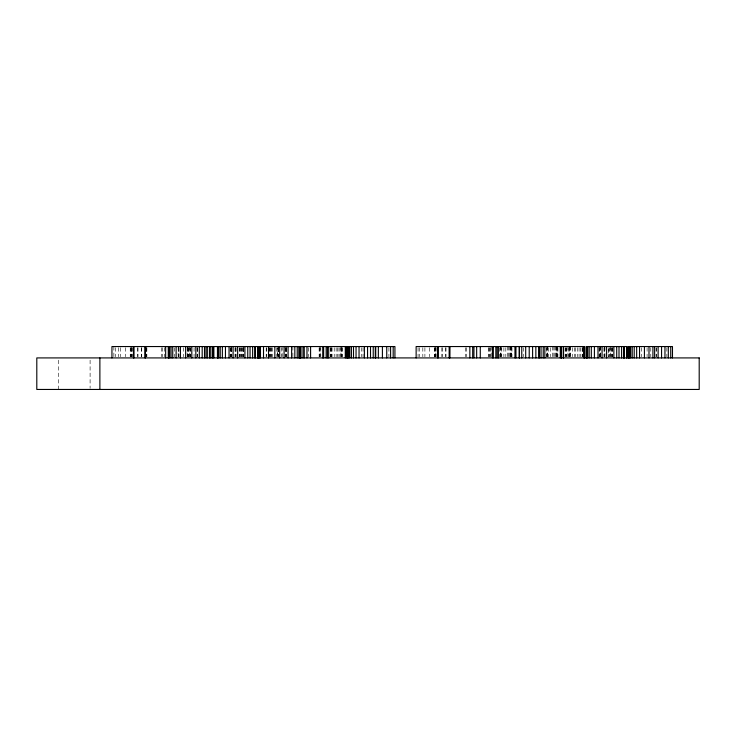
<?xml version="1.0" encoding="UTF-8"?>
<svg xmlns="http://www.w3.org/2000/svg" width="736" height="736" viewBox="0 0 736 736"><rect width="100%" height="100%" fill="white"/><g stroke="black" fill="none" stroke-linecap="round" stroke-linejoin="round"><path stroke-width="0.55" stroke-dasharray="3.68 2.76" d="M666.862 347.677L666.862 356.776M656.503 347.677L656.503 356.776M656.08 347.677L656.08 356.776M650.78 347.677L650.78 356.776M647.082 347.677L647.082 356.776M641.47 347.677L641.47 356.776M612.692 347.677L612.692 356.776M612.38 347.677L612.38 356.776M611.929 347.677L611.929 356.776M611.736 347.677L611.736 356.776M610.632 346.546L610.632 356.776M610.061 347.677L610.061 356.776M609.325 347.677L609.325 356.776M608.764 347.677L608.727 356.776L608.672 347.677M604.872 346.546L604.946 356.776M604.799 347.677L604.799 356.776M604.284 347.677L604.284 356.776M603.952 347.677L603.952 356.776M600.686 346.546L600.686 356.776M600.199 346.546L600.217 356.776M600.033 346.546L600.033 356.776M599.297 347.677L599.224 356.776M599.095 347.677L599.095 356.776M582.305 347.677L582.305 356.776M582.286 347.677L582.286 356.776M582.139 347.677L582.139 356.776M580.686 347.677L580.686 356.776M579.066 347.677L579.076 356.776M577.263 347.677L577.263 356.776M575.285 347.677L575.285 356.776M574.577 347.677L574.577 356.776M572.268 347.677L572.268 356.776M570.474 346.546L570.474 356.776M569.977 346.546L569.977 356.776M569.839 346.546L569.839 356.776M569.351 347.677L569.296 356.776M568.486 347.677L568.486 356.776M567.953 346.546L567.953 356.776M566.849 347.677L566.849 356.776M566.37 347.677L566.37 356.776M565.69 347.677L565.69 356.776M565.156 347.677L565.156 356.776M557.897 347.677L557.897 356.776M557.566 346.546L557.529 356.776M556.977 347.677L556.977 356.776M556.793 346.546L556.793 356.776M556.572 346.546L556.572 356.776M555.827 346.546L555.827 356.776M554.916 346.546L554.916 356.776M553.84 346.546L553.84 356.776M552.598 346.546L552.598 356.776M550.602 347.677L550.602 356.776M548.265 347.677L548.265 356.776M547.566 346.546L547.566 356.776M547.418 346.546L547.391 356.776M546.885 346.546L546.885 356.776M546.59 347.677L546.59 356.776M523.728 347.677L523.728 356.776M511.962 347.677L511.962 356.776M511.63 346.546L511.658 356.776M511.06 346.546L511.06 356.776M510.858 346.546L510.858 356.776M510.637 346.546L510.637 356.776M509.726 346.546L509.726 356.776M508.622 346.546L508.622 356.776M507.325 346.546L507.325 356.776M505.816 347.677L505.816 356.776M503.893 347.677L503.893 356.776M501.74 347.677L501.74 356.776M501.004 346.546L501.004 356.776M500.839 346.546L500.857 356.776M500.351 346.546L500.416 356.776M499.634 347.677L499.634 356.776M491.16 346.546L491.16 356.776M490.48 347.677L490.48 356.776M489.79 347.677L489.79 356.776M488.943 347.677L488.943 356.776M488.833 347.677L488.833 356.776M466.606 347.677L466.606 356.776M465.548 347.677L465.548 356.776M445.942 347.677L445.942 356.776M445.786 347.677L445.786 356.776M442.143 347.677L442.143 356.776M441.959 347.677L441.959 356.776M436.043 347.677L436.043 356.776M435.85 346.546L435.85 356.776M435.648 347.677L435.648 356.776M434.709 347.677L434.709 356.776M434.433 347.677L434.433 356.776M429.557 347.677L429.557 356.776M424.902 347.677L424.902 356.776M422.823 347.677L422.823 356.776M419.566 347.677L419.566 356.776M418.066 347.677L418.066 356.776M388.912 347.677L388.912 356.776M363.041 347.677L363.041 356.776M361.256 347.677L361.256 356.776M342.286 347.677L342.286 356.776M341.955 347.677L341.973 356.776M341.375 347.677L341.375 356.776M341.182 347.677L341.182 356.776M340.952 346.546L340.952 356.776M340.05 347.677L340.05 356.776M338.946 347.677L338.946 356.776M337.64 347.677L337.64 356.776M336.14 347.677L336.14 356.776M334.218 347.677L334.218 356.776M332.065 347.677L332.065 356.776M331.329 347.677L331.329 356.776M331.172 347.677L331.163 356.776M330.731 347.677L330.731 356.776M330.666 347.677L330.666 356.776M320.795 347.677L320.795 356.776M320.114 346.546L320.114 356.776M319.258 347.677L319.258 356.776M319.148 347.677L319.148 356.776M308.669 347.677L308.669 356.776M292.873 346.546L292.873 356.776M286.727 347.677L286.727 356.776M286.47 347.677L286.47 356.776M286.102 347.677L286.194 356.776M285.964 347.677L285.964 356.776M285.366 347.677L285.375 356.776M285.237 347.677L285.237 356.776M282.081 346.546L282.081 356.776M281.86 347.677L281.86 356.776M278.677 347.677L278.677 356.776M278.429 347.677L278.429 356.776M278.309 347.677L278.309 356.776M278.116 347.677L278.144 356.776M276.782 347.677L276.837 356.776M272.449 347.677L272.449 356.776M271.63 347.677L271.63 356.776M271.032 347.677L271.032 356.776M270.176 347.677L270.176 356.776M269.956 347.677L269.956 356.776M269.68 347.677L269.68 356.776M266.791 347.677L266.791 356.776M266.22 347.677L266.165 356.776M243.791 347.677L243.791 356.776M243.736 347.677L243.736 356.776M243.423 347.677L243.423 356.776M242.972 347.677L242.972 356.776M242.779 347.677L242.779 356.776M241.675 347.677L241.675 356.776M241.104 347.677L241.104 356.776M240.368 347.677L240.368 356.776M239.807 347.677L239.77 356.776M239.715 347.677L239.715 356.776M236.017 347.677L235.989 356.776M235.842 347.677L235.916 356.776M235.327 347.677L235.327 356.776M234.996 347.677L234.996 356.776M231.812 347.677L231.812 356.776M231.73 347.677L231.73 356.776M231.26 347.677L231.242 356.776M231.076 347.677L231.076 356.776M230.267 347.677L230.34 356.776M230.138 347.677L230.138 356.776M197.607 347.677L197.607 356.776M197.276 347.677L197.276 356.776M197.082 347.677L197.082 356.776M194.065 347.677L194.065 356.776M190.385 347.677L190.385 356.776M190.21 347.677L190.21 356.776M189.787 346.546L189.805 356.776M189.078 347.677L189.078 356.776M188.618 347.677L188.618 356.776M188.462 347.677L188.462 356.776M187.588 347.677L187.588 356.776M187.468 347.677L187.468 356.776M187.238 346.546L187.192 356.776M183.641 347.677L183.641 356.776M179.004 347.677L179.004 356.776M178.701 347.677L178.701 356.776M178.572 347.677L178.572 356.776M178.176 346.546L178.176 356.776M174.625 347.677L174.625 356.776M164.505 347.677L164.505 356.776M162.417 347.677L162.417 356.776M161.359 347.677L161.359 356.776M146.86 347.677L146.86 356.776M146.528 347.677L146.528 356.776M146.289 347.677L146.289 356.776M141.744 347.677L141.744 356.776M141.597 347.677L141.597 356.776M137.954 347.677L137.954 356.776M137.77 347.677L137.77 356.776M132.259 347.677L132.259 356.776M131.854 347.677L131.854 356.776M131.661 347.677L131.661 356.776M131.459 347.677L131.459 356.776M130.52 347.677L130.52 356.776M130.235 347.677L130.235 356.776M125.368 347.677L125.368 356.776M120.713 347.677L120.713 356.776M118.625 347.677L118.625 356.776M115.368 347.677L115.368 356.776M113.868 346.546L113.868 356.776M90.096 360.162L90.096 388.332M58.613 360.162L58.613 389.454M277.49 356.776L277.49 347.677L277.463 356.776"/><path stroke-width="1.1" d="M258.097 346.546L111.946 346.546L111.946 357.917M672.474 357.917L672.474 346.546L628.24 346.546L628.24 357.917M670.735 346.546L670.735 357.917M668.306 346.546L668.306 357.917M664.958 346.546L664.958 357.917M661.563 346.546L661.563 357.917M658.122 346.546L658.122 357.917M654.635 346.546L654.635 357.917M652.915 346.546L652.915 357.917M648.996 346.546L648.996 357.917M644.423 346.546L644.423 357.917M639.538 346.546L639.538 357.917M636.658 346.546L636.658 357.917M634.211 346.546L634.211 357.917M632.215 346.546L632.215 357.917M630.651 346.546L630.651 357.917M629.593 346.546L629.593 357.917M628.838 346.546L628.838 357.917M628.746 346.546L628.746 357.917M626.934 357.917L627.054 346.546L586.417 346.546L586.417 357.917M626.658 346.546L626.658 357.917M624.386 346.546L624.386 357.917M623.935 346.546L623.935 357.917M623.705 346.546L623.705 357.917M621.589 346.546L621.589 357.917M619.004 346.546L619.004 357.917M616.704 346.546L616.704 357.917M613.87 346.546L613.87 357.917M606.602 346.546L606.602 357.917M602.057 346.546L602.057 357.917M598 346.546L598 357.917M594.412 346.546L594.412 357.917M591.312 346.546L591.312 357.917M589.168 346.546L589.168 357.917M587.641 346.546L587.641 357.917M584.853 357.917L584.853 346.546L416.134 346.546L416.134 357.917M584.209 346.546L584.209 357.917M583.924 346.546L583.924 357.917M563.564 346.546L563.564 357.917M563.408 346.546L563.408 357.917M561.605 346.546L561.605 357.917M561.384 346.546L561.384 357.917M560.28 346.546L560.28 357.917M544.842 346.546L544.842 357.917M543.232 346.546L543.232 357.917M541.034 346.546L541.034 357.917M539.166 346.546L539.166 357.917M538.982 346.546L538.982 357.917M535.854 346.546L535.854 357.917M532.606 346.546L532.606 357.917M529.221 346.546L529.221 357.917M525.697 346.546L525.697 357.917M521.76 346.546L521.76 357.917M519.386 346.546L519.386 357.917M519.276 346.546L519.276 357.917M515.954 346.546L515.954 357.917M514.97 346.546L514.97 357.917M498.373 346.546L498.373 357.917M497.113 346.546L497.113 357.917M495.852 346.546L495.852 357.917M493.332 346.546L493.332 357.917M492.43 346.546L492.43 357.917M480.277 346.546L480.277 357.917M476.661 346.546L476.661 357.917M473.966 346.546L473.91 357.917M472.687 346.546L472.687 357.917M469.853 346.546L469.853 357.917M449.972 346.546L449.926 357.917M449.438 346.546L449.438 357.917M449.273 346.546L449.273 357.917M438.196 346.546L438.196 357.917M437.662 346.546L437.662 357.917M394.928 357.917L394.928 346.546L347.263 346.546L347.263 357.917M393.18 346.546L393.18 357.917M390.595 346.546L390.595 357.917M386.74 346.546L386.74 357.917M382.407 346.546L382.407 357.917M378.35 346.546L378.35 357.917M375.728 346.546L375.728 357.917M375.277 346.546L375.277 357.917M373.235 346.546L373.235 357.917M370.512 346.546L370.512 357.917M367.558 346.546L367.558 357.917M364.375 346.546L364.375 357.917M359.048 346.546L359.048 357.917M356.049 346.546L356.049 357.917M353.501 346.546L353.501 357.917M351.422 346.546L351.422 357.917M349.784 346.546L349.784 357.917M348.689 346.546L348.689 357.917M347.898 346.546L347.898 357.917M347.429 346.546L347.429 357.917M346.279 357.917L346.279 346.546L300.288 346.546L300.288 357.917M345.285 346.546L345.285 357.917M328.688 346.546L328.688 357.917M327.428 346.546L327.428 357.917M326.168 346.546L326.168 357.917M323.647 346.546L323.647 357.917M322.745 346.546L322.745 357.917M310.592 346.546L310.592 357.917M306.976 346.546L306.976 357.917M304.226 346.546L304.281 357.917M303.011 346.546L303.011 357.917M300.996 346.546L300.996 357.917M300.398 346.546L300.463 357.917M299.81 357.917L299.81 346.546L258.345 346.546L258.345 357.917M299.626 346.546L299.635 357.917M298.825 346.546L298.825 357.917M297.224 346.546L297.224 357.917M294.823 346.546L294.823 357.917M291.622 346.546L291.622 357.917M288.08 346.546L288.08 357.917M284.096 346.546L284.096 357.917M279.68 346.546L279.68 357.917M274.832 346.546L274.832 357.917M268.53 346.546L268.53 357.917M263.506 346.546L263.506 357.917M260.47 346.546L260.47 357.917M259.514 346.546L259.514 357.917M258.916 346.546L258.916 357.917M257.977 346.546L257.977 357.917M257.701 346.546L257.701 357.917M255.429 346.546L255.429 357.917M254.757 346.546L254.757 357.917M252.632 346.546L252.632 357.917M250.056 346.546L250.056 357.917M247.747 346.546L247.747 357.917M244.913 346.546L244.913 357.917M237.645 346.546L237.645 357.917M233.1 346.546L233.1 357.917M229.043 346.546L229.043 357.917M225.455 346.546L225.455 357.917M222.355 346.546L222.355 357.917M220.211 346.546L220.211 357.917M218.684 346.546L218.684 357.917M217.764 346.546L217.764 357.917M217.46 346.546L217.46 357.917M213.863 346.546L213.863 357.917M212.916 346.546L212.916 357.917M212.161 346.546L212.161 357.917M210.257 346.546L210.257 357.917M209.447 346.546L209.447 357.917M207.322 346.546L207.322 357.917M206.006 346.546L206.006 357.917M204.516 346.546L204.516 357.917M202.188 346.546L202.188 357.917M199.3 346.546L199.3 357.917M195.831 346.546L195.831 357.917M191.802 346.546L191.802 357.917M185.647 346.546L185.647 357.917M180.421 346.546L180.421 357.917M176.125 346.546L176.125 357.917M172.739 346.546L172.739 357.917M171.037 346.546L171.037 357.917M169.602 346.546L169.602 357.917M168.645 346.546L168.645 357.917M168.498 346.546L168.516 357.917M168.323 346.546L168.323 357.917M165.664 346.546L165.664 357.917M145.25 346.546L145.25 357.917M145.075 346.546L145.075 357.917M134.007 346.546L134.007 357.917M133.464 346.546L133.464 357.917M99.884 357.917L99.884 389.454M699.2 357.917L36.8 357.917L36.8 389.454L699.2 389.454L699.2 357.917M586.776 357.917L586.776 346.546L586.721 357.917"/></g></svg>
